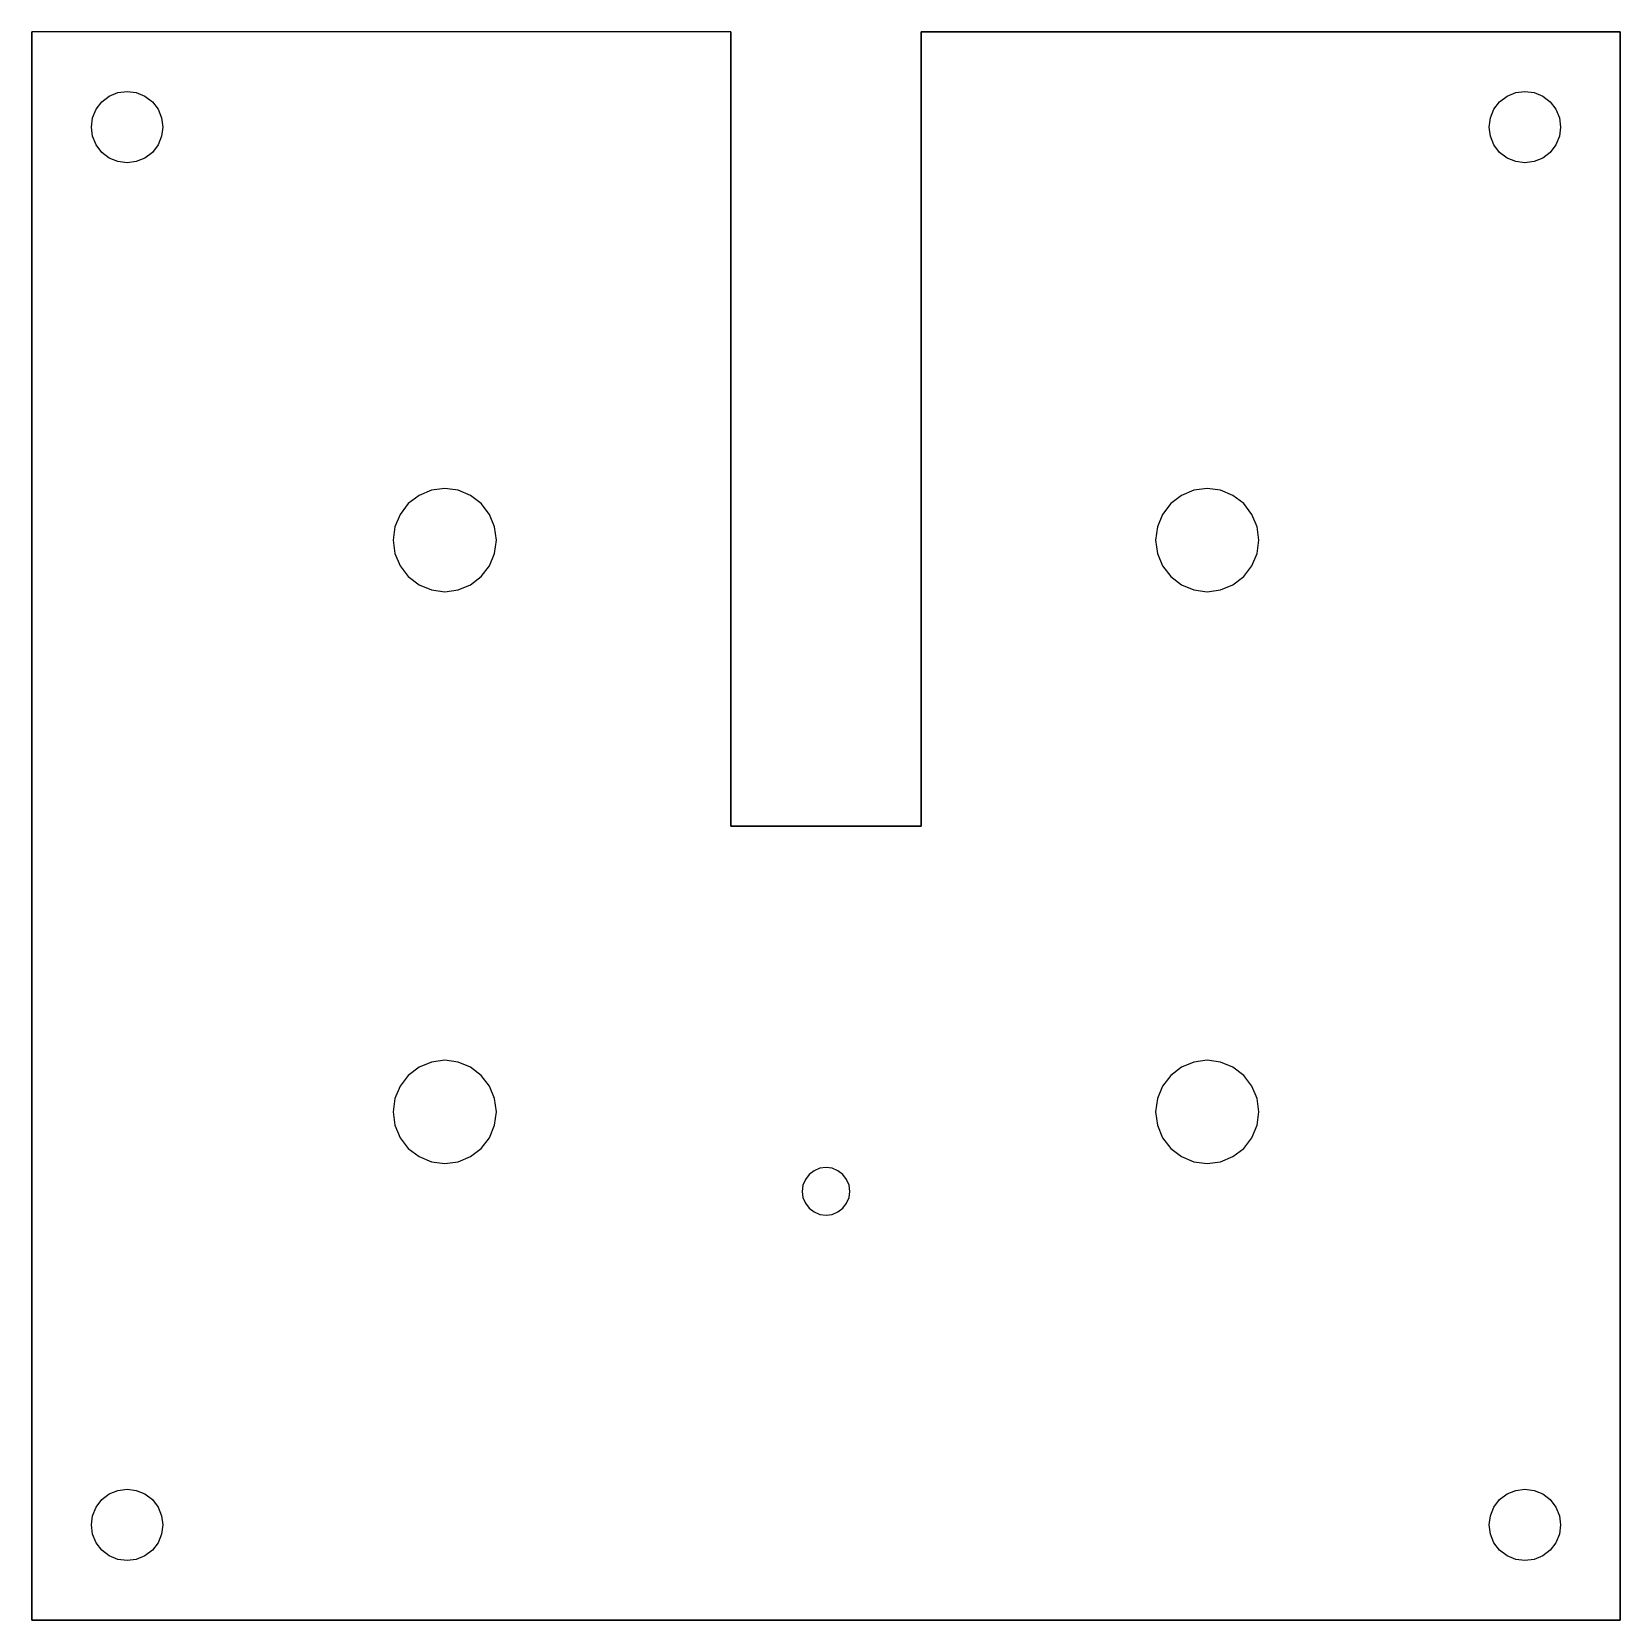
# Model space of a CAD drawing. Header units: millimetres. Extents: x -50 to 50, y -50 to 50.
import ezdxf

# ---------------------------------------------------------------- set-up
doc = ezdxf.new("R2010")
doc.units = ezdxf.units.MM

msp = doc.modelspace()

# ---------------------------------------------------------------- linework, layer by layer
for points in [[(-50, -50), (-50, 50)], [(-50, 50), (-50, 50)], [(-50, 50), (-50, -50)], [(-6, 50), (-50, 50)], [(-6, 50), (-50, 50)], [(-6, 0), (-6, 50)], [(-6, 50), (-6, 50)], [(-6, 50), (-6, 0)], [(6, 50), (6, 0)], [(50, 50), (6, 50)], [(6, 0), (6, 50)], [(6, 50), (50, 50)], [(6, 50), (6, 50)], [(50, -50), (50, 50)], [(50, 50), (50, -50)], [(50, 50), (50, 50)], [(-44, 46.25), (-43.42, 46.17), (-42.88, 45.95), (-42.41, 45.59), (-42.05, 45.12), (-41.83, 44.58), (-41.75, 44), (-41.83, 43.42), (-42.05, 42.88), (-42.41, 42.41), (-42.88, 42.05), (-43.42, 41.83), (-44, 41.75), (-44.58, 41.83), (-45.12, 42.05), (-45.59, 42.41), (-45.95, 42.88), (-46.17, 43.42), (-46.25, 44), (-46.17, 44.58), (-45.95, 45.12), (-45.59, 45.59), (-45.12, 45.95), (-44.58, 46.17), (-44, 46.25)], [(-44, 46.25), (-43.42, 46.17), (-42.88, 45.95), (-42.41, 45.59), (-42.05, 45.12), (-41.83, 44.58), (-41.75, 44), (-41.83, 43.42), (-42.05, 42.88), (-42.41, 42.41), (-42.88, 42.05), (-43.42, 41.83), (-44, 41.75), (-44.58, 41.83), (-45.12, 42.05), (-45.59, 42.41), (-45.95, 42.88), (-46.17, 43.42), (-46.25, 44), (-46.17, 44.58), (-45.95, 45.12), (-45.59, 45.59), (-45.12, 45.95), (-44.58, 46.17), (-44, 46.25)], [(-44, 46.25), (-44, 46.25)], [(44, 46.25), (44.58, 46.17), (45.12, 45.95), (45.59, 45.59), (45.95, 45.12), (46.17, 44.58), (46.25, 44), (46.17, 43.42), (45.95, 42.88), (45.59, 42.41), (45.12, 42.05), (44.58, 41.83), (44, 41.75), (43.42, 41.83), (42.88, 42.05), (42.41, 42.41), (42.05, 42.88), (41.83, 43.42), (41.75, 44), (41.83, 44.58), (42.05, 45.12), (42.41, 45.59), (42.88, 45.95), (43.42, 46.17), (44, 46.25)], [(44, 46.25), (44.58, 46.17), (45.12, 45.95), (45.59, 45.59), (45.95, 45.12), (46.17, 44.58), (46.25, 44), (46.17, 43.42), (45.95, 42.88), (45.59, 42.41), (45.12, 42.05), (44.58, 41.83), (44, 41.75), (43.42, 41.83), (42.88, 42.05), (42.41, 42.41), (42.05, 42.88), (41.83, 43.42), (41.75, 44), (41.83, 44.58), (42.05, 45.12), (42.41, 45.59), (42.88, 45.95), (43.42, 46.17), (44, 46.25)], [(44, 46.25), (44, 46.25)], [(-24, 14.75), (-23.16, 14.86), (-22.38, 15.19), (-21.7, 15.7), (-21.19, 16.37), (-20.86, 17.16), (-20.75, 18), (-20.86, 18.84), (-21.19, 19.62), (-21.7, 20.3), (-22.38, 20.81), (-23.16, 21.14), (-24, 21.25), (-24.84, 21.14), (-25.62, 20.81), (-26.3, 20.3), (-26.81, 19.62), (-27.14, 18.84), (-27.25, 18), (-27.14, 17.16), (-26.81, 16.37), (-26.3, 15.7), (-25.62, 15.19), (-24.84, 14.86), (-24, 14.75)], [(-24, 14.75), (-23.16, 14.86), (-22.38, 15.19), (-21.7, 15.7), (-21.19, 16.37), (-20.86, 17.16), (-20.75, 18), (-20.86, 18.84), (-21.19, 19.62), (-21.7, 20.3), (-22.38, 20.81), (-23.16, 21.14), (-24, 21.25), (-24.84, 21.14), (-25.62, 20.81), (-26.3, 20.3), (-26.81, 19.62), (-27.14, 18.84), (-27.25, 18), (-27.14, 17.16), (-26.81, 16.37), (-26.3, 15.7), (-25.62, 15.19), (-24.84, 14.86), (-24, 14.75)], [(24, 14.75), (24.84, 14.86), (25.62, 15.19), (26.3, 15.7), (26.81, 16.37), (27.14, 17.16), (27.25, 18), (27.14, 18.84), (26.81, 19.62), (26.3, 20.3), (25.62, 20.81), (24.84, 21.14), (24, 21.25), (23.16, 21.14), (22.38, 20.81), (21.7, 20.3), (21.19, 19.62), (20.86, 18.84), (20.75, 18), (20.86, 17.16), (21.19, 16.37), (21.7, 15.7), (22.38, 15.19), (23.16, 14.86), (24, 14.75)], [(24, 14.75), (24.84, 14.86), (25.62, 15.19), (26.3, 15.7), (26.81, 16.37), (27.14, 17.16), (27.25, 18), (27.14, 18.84), (26.81, 19.62), (26.3, 20.3), (25.62, 20.81), (24.84, 21.14), (24, 21.25), (23.16, 21.14), (22.38, 20.81), (21.7, 20.3), (21.19, 19.62), (20.86, 18.84), (20.75, 18), (20.86, 17.16), (21.19, 16.37), (21.7, 15.7), (22.38, 15.19), (23.16, 14.86), (24, 14.75)], [(-24, 14.75), (-24, 14.75)], [(24, 14.75), (24, 14.75)], [(6, 0), (-6, 0)], [(-6, 0), (6, 0)], [(-6, 0), (-6, 0)], [(6, 0), (6, 0)], [(-24, -21.25), (-23.16, -21.14), (-22.38, -20.81), (-21.7, -20.3), (-21.19, -19.63), (-20.86, -18.84), (-20.75, -18), (-20.86, -17.16), (-21.19, -16.38), (-21.7, -15.7), (-22.38, -15.19), (-23.16, -14.86), (-24, -14.75), (-24.84, -14.86), (-25.62, -15.19), (-26.3, -15.7), (-26.81, -16.38), (-27.14, -17.16), (-27.25, -18), (-27.14, -18.84), (-26.81, -19.63), (-26.3, -20.3), (-25.62, -20.81), (-24.84, -21.14), (-24, -21.25)], [(-24, -21.25), (-23.16, -21.14), (-22.38, -20.81), (-21.7, -20.3), (-21.19, -19.63), (-20.86, -18.84), (-20.75, -18), (-20.86, -17.16), (-21.19, -16.38), (-21.7, -15.7), (-22.38, -15.19), (-23.16, -14.86), (-24, -14.75), (-24.84, -14.86), (-25.62, -15.19), (-26.3, -15.7), (-26.81, -16.38), (-27.14, -17.16), (-27.25, -18), (-27.14, -18.84), (-26.81, -19.63), (-26.3, -20.3), (-25.62, -20.81), (-24.84, -21.14), (-24, -21.25)], [(24, -21.25), (24.84, -21.14), (25.62, -20.81), (26.3, -20.3), (26.81, -19.63), (27.14, -18.84), (27.25, -18), (27.14, -17.16), (26.81, -16.38), (26.3, -15.7), (25.62, -15.19), (24.84, -14.86), (24, -14.75), (23.16, -14.86), (22.38, -15.19), (21.7, -15.7), (21.19, -16.38), (20.86, -17.16), (20.75, -18), (20.86, -18.84), (21.19, -19.63), (21.7, -20.3), (22.38, -20.81), (23.16, -21.14), (24, -21.25)], [(24, -21.25), (24.84, -21.14), (25.62, -20.81), (26.3, -20.3), (26.81, -19.63), (27.14, -18.84), (27.25, -18), (27.14, -17.16), (26.81, -16.38), (26.3, -15.7), (25.62, -15.19), (24.84, -14.86), (24, -14.75), (23.16, -14.86), (22.38, -15.19), (21.7, -15.7), (21.19, -16.38), (20.86, -17.16), (20.75, -18), (20.86, -18.84), (21.19, -19.63), (21.7, -20.3), (22.38, -20.81), (23.16, -21.14), (24, -21.25)], [(-24, -21.25), (-24, -21.25)], [(0, -24.5), (0.39, -24.45), (0.75, -24.3), (1.06, -24.06), (1.3, -23.75), (1.45, -23.39), (1.5, -23), (1.45, -22.61), (1.3, -22.25), (1.06, -21.94), (0.75, -21.7), (0.39, -21.55), (0, -21.5), (-0.39, -21.55), (-0.75, -21.7), (-1.06, -21.94), (-1.3, -22.25), (-1.45, -22.61), (-1.5, -23), (-1.45, -23.39), (-1.3, -23.75), (-1.06, -24.06), (-0.75, -24.3), (-0.39, -24.45), (0, -24.5)], [(0, -24.5), (0.39, -24.45), (0.75, -24.3), (1.06, -24.06), (1.3, -23.75), (1.45, -23.39), (1.5, -23), (1.45, -22.61), (1.3, -22.25), (1.06, -21.94), (0.75, -21.7), (0.39, -21.55), (0, -21.5), (-0.39, -21.55), (-0.75, -21.7), (-1.06, -21.94), (-1.3, -22.25), (-1.45, -22.61), (-1.5, -23), (-1.45, -23.39), (-1.3, -23.75), (-1.06, -24.06), (-0.75, -24.3), (-0.39, -24.45), (0, -24.5)], [(24, -21.25), (24, -21.25)], [(0, -24.5), (0, -24.5)], [(-44, -41.75), (-43.42, -41.83), (-42.88, -42.05), (-42.41, -42.41), (-42.05, -42.88), (-41.83, -43.42), (-41.75, -44), (-41.83, -44.58), (-42.05, -45.12), (-42.41, -45.59), (-42.88, -45.95), (-43.42, -46.17), (-44, -46.25), (-44.58, -46.17), (-45.12, -45.95), (-45.59, -45.59), (-45.95, -45.12), (-46.17, -44.58), (-46.25, -44), (-46.17, -43.42), (-45.95, -42.88), (-45.59, -42.41), (-45.12, -42.05), (-44.58, -41.83), (-44, -41.75)], [(-44, -41.75), (-43.42, -41.83), (-42.88, -42.05), (-42.41, -42.41), (-42.05, -42.88), (-41.83, -43.42), (-41.75, -44), (-41.83, -44.58), (-42.05, -45.12), (-42.41, -45.59), (-42.88, -45.95), (-43.42, -46.17), (-44, -46.25), (-44.58, -46.17), (-45.12, -45.95), (-45.59, -45.59), (-45.95, -45.12), (-46.17, -44.58), (-46.25, -44), (-46.17, -43.42), (-45.95, -42.88), (-45.59, -42.41), (-45.12, -42.05), (-44.58, -41.83), (-44, -41.75)], [(-44, -41.75), (-44, -41.75)], [(44, -41.75), (44.58, -41.83), (45.12, -42.05), (45.59, -42.41), (45.95, -42.88), (46.17, -43.42), (46.25, -44), (46.17, -44.58), (45.95, -45.12), (45.59, -45.59), (45.12, -45.95), (44.58, -46.17), (44, -46.25), (43.42, -46.17), (42.88, -45.95), (42.41, -45.59), (42.05, -45.12), (41.83, -44.58), (41.75, -44), (41.83, -43.42), (42.05, -42.88), (42.41, -42.41), (42.88, -42.05), (43.42, -41.83), (44, -41.75)], [(44, -41.75), (44.58, -41.83), (45.12, -42.05), (45.59, -42.41), (45.95, -42.88), (46.17, -43.42), (46.25, -44), (46.17, -44.58), (45.95, -45.12), (45.59, -45.59), (45.12, -45.95), (44.58, -46.17), (44, -46.25), (43.42, -46.17), (42.88, -45.95), (42.41, -45.59), (42.05, -45.12), (41.83, -44.58), (41.75, -44), (41.83, -43.42), (42.05, -42.88), (42.41, -42.41), (42.88, -42.05), (43.42, -41.83), (44, -41.75)], [(44, -41.75), (44, -41.75)], [(-50, -50), (-50, -50)], [(50, -50), (-50, -50)], [(-50, -50), (50, -50)], [(50, -50), (50, -50)]]:
    msp.add_lwpolyline(points)

doc.saveas('drawing.dxf')
